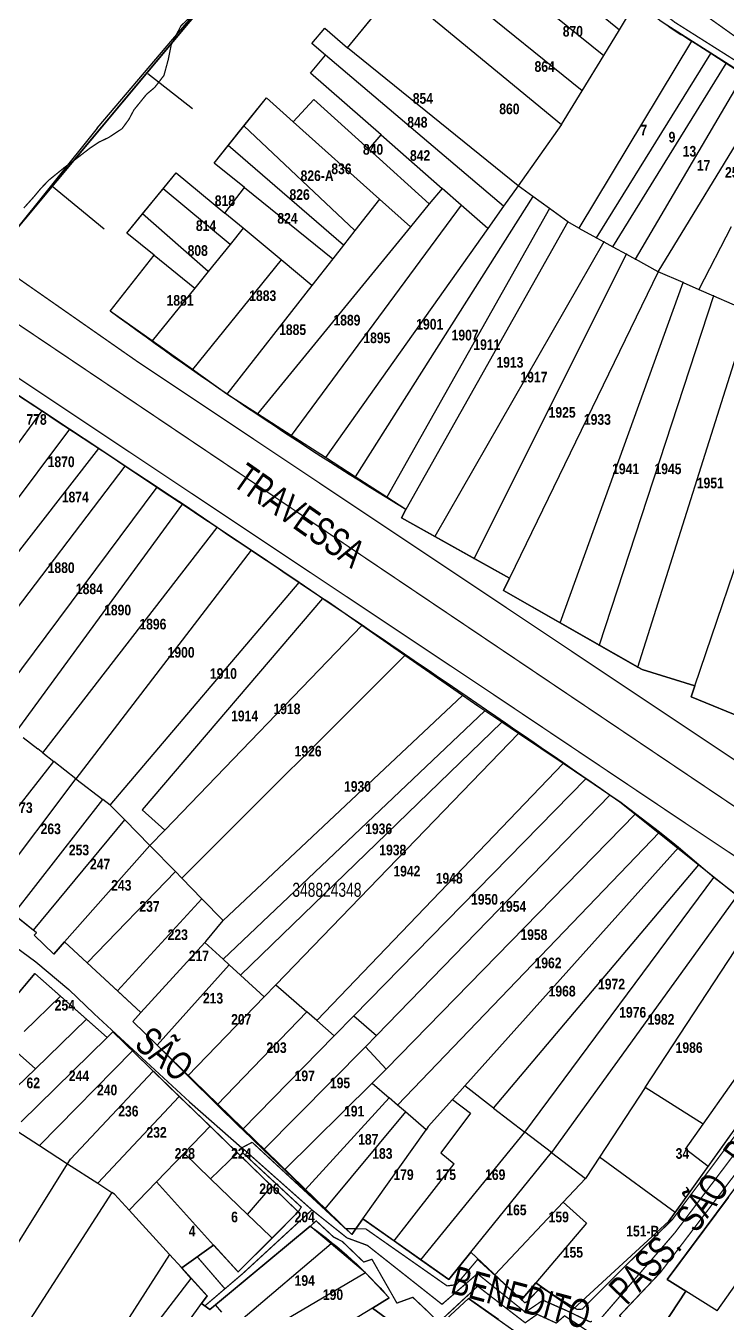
# Model space of a CAD drawing. Extents: x 203136 to 205923, y 4839890 to 4842982.
# Drawn here: x 203676.3 to 203775.7, y 4841450 to 4841632 of the extents above; entities that cross this region are included whole.
import ezdxf
from ezdxf.enums import TextEntityAlignment as Align

# ---------------------------------------------------------------- set-up
doc = ezdxf.new("R2010")
doc.units = 0
doc.header["$LTSCALE"] = 1.5
doc.header["$MEASUREMENT"] = 0
doc.linetypes.add('TRACO_25', pattern=[8, 3, -1, 1, -1, 1, -1])
for name, color, linetype in [('CD_MALHA_LOTES', 40, 'CONTINUOUS'), ('CD_TXT_QUADRA', 7, 'CONTINUOUS'), ('HD-CANAIS', 7, 'CONTINUOUS'), ('LM-LIM-SETOR-FISCAL', 7, 'CONTINUOUS'), ('RU-QUADRAS', 210, 'CONTINUOUS'), ('SV-EIXO-RUA-N-PAV', 6, 'CONTINUOUS'), ('SV-EIXO-RUA-PAV', 20, 'CONTINUOUS'), ('SV-ESTIVAS', 7, 'CONTINUOUS'), ('SV-RUA-PAVIM-S-GUIA-C-GUIA', 7, 'CONTINUOUS'), ('SV-TXT-RUA-N-PAV-S-GUIA-C-GUIA', 7, 'CONTINUOUS'), ('SV-TXT-RUA-PAV-S-GUIA-C-GUIA', 7, 'CONTINUOUS'), ('Th_NmrPort', 1, 'CONTINUOUS')]:
    doc.layers.add(name, color=color, linetype=linetype)
doc.styles.add('ARIAL', font='ARIAL.TTF')
doc.styles.get("Standard").update_dxf_attribs({"font": 'swisscbo.ttf'})
doc.linetypes.add('Limite', pattern='A,20,-3,[130,ltypeshp.shx,S=6.35,R=0,X=0,Y=0],-3,20', length=46)

msp = doc.modelspace()

# ---------------------------------------------------------------- linework, layer by layer
at = {"layer": 'CD_MALHA_LOTES', "linetype": 'Continuous'}
for p, q in [((203745.34, 4841643.8), (203760.44, 4841631.38)), ((203755.19, 4841622.75), (203732.14, 4841641.37)), ((203742.71, 4841640.33), (203758.23, 4841627.74)), ((203721.93, 4841628.84), (203728.81, 4841637.28)), ((203728.81, 4841637.28), (203752.24, 4841617.97)), ((203760.44, 4841631.38), (203762.84, 4841635.34)), ((203758.23, 4841627.74), (203760.44, 4841631.38)), ((203746.11, 4841609.29), (203721.93, 4841628.84)), ((203770.68, 4841629.8), (203754.71, 4841603.31)), ((203773.39, 4841628.04), (203770.68, 4841629.8)), ((203755.19, 4841622.75), (203758.23, 4841627.74)), ((203757.22, 4841601.92), (203773.39, 4841628.04)), ((203759.52, 4841600.65), (203775.59, 4841626.62)), ((203775.59, 4841626.62), (203773.39, 4841628.04)), ((203778.07, 4841625.03), (203775.59, 4841626.62)), ((203762.72, 4841598.89), (203778.07, 4841625.03)), ((203752.24, 4841617.97), (203755.19, 4841622.75)), ((203765.94, 4841597.11), (203781.57, 4841622.77)), ((203705.01, 4841615.02), (203707.24, 4841617.79)), ((203722.96, 4841602.95), (203707.24, 4841617.79)), ((203726.46, 4841607.4), (203714.2, 4841618.38)), ((203752.24, 4841617.97), (203746.11, 4841609.29)), ((203703, 4841612.52), (203705.01, 4841615.02)), ((203721.36, 4841600.91), (203705.01, 4841615.02)), ((203733.5, 4841606.73), (203724.95, 4841614.48)), ((203692.88, 4841605.34), (203695.77, 4841608.86)), ((203705.26, 4841600.99), (203695.77, 4841608.86)), ((203735.31, 4841608.94), (203733.5, 4841606.73)), ((203738.02, 4841606.57), (203735.31, 4841608.94)), ((203746.11, 4841609.29), (203744.03, 4841606.4)), ((203748.2, 4841607.79), (203746.11, 4841609.29)), ((203726.46, 4841607.4), (203722.96, 4841602.95)), ((203748.2, 4841607.79), (203723.01, 4841568.05)), ((203730.83, 4841603.48), (203726.46, 4841607.4)), ((203733.5, 4841606.73), (203730.83, 4841603.48)), ((203750.55, 4841606.07), (203748.2, 4841607.79)), ((203690.63, 4841602.61), (203692.88, 4841605.34)), ((203702.16, 4841597.15), (203692.88, 4841605.34)), ((203707.12, 4841603.28), (203704.53, 4841605.43)), ((203738.02, 4841606.57), (203713.92, 4841573.92)), ((203750.55, 4841606.07), (203727.47, 4841565.17)), ((203741.81, 4841603.26), (203738.02, 4841606.57)), ((203744.03, 4841606.4), (203741.81, 4841603.26)), ((203753.13, 4841604.18), (203750.55, 4841606.07)), ((203707.12, 4841603.28), (203705.26, 4841600.99)), ((203712.52, 4841598.8), (203707.12, 4841603.28)), ((203730.83, 4841603.48), (203709.14, 4841577.01)), ((203741.81, 4841603.26), (203718.77, 4841570.8)), ((203722.96, 4841602.95), (203721.36, 4841600.91)), ((203753.13, 4841604.18), (203730.19, 4841563.42)), ((203754.71, 4841603.31), (203753.13, 4841604.18)), ((203754.71, 4841603.31), (203757.22, 4841601.92)), ((203776.27, 4841603.48), (203771.72, 4841594.6)), ((203758.22, 4841601.37), (203734.29, 4841559.62)), ((203757.22, 4841601.92), (203758.22, 4841601.37)), ((203758.22, 4841601.37), (203759.52, 4841600.65)), ((203705.26, 4841600.99), (203702.16, 4841597.15)), ((203721.36, 4841600.91), (203719.82, 4841598.94)), ((203739.85, 4841556.5), (203761.43, 4841599.6)), ((203759.52, 4841600.65), (203761.43, 4841599.6)), ((203761.43, 4841599.6), (203762.72, 4841598.89)), ((203712.52, 4841598.8), (203699.92, 4841583.27)), ((203716.87, 4841595.18), (203712.52, 4841598.8)), ((203719.82, 4841598.94), (203716.87, 4841595.18)), ((203765.94, 4841597.11), (203762.72, 4841598.89)), ((203702.16, 4841597.15), (203700.26, 4841594.79)), ((203765.94, 4841597.11), (203744.85, 4841553.69)), ((203769.47, 4841595.58), (203765.94, 4841597.11)), ((203700.26, 4841594.79), (203694.22, 4841587.32)), ((203716.87, 4841595.18), (203704.82, 4841579.8)), ((203752.03, 4841547.39), (203769.47, 4841595.58)), ((203769.47, 4841595.58), (203771.72, 4841594.6)), ((203771.72, 4841594.6), (203773.78, 4841593.71)), ((203773.78, 4841593.71), (203757.57, 4841544.23)), ((203773.78, 4841593.71), (203778.98, 4841591.46)), ((203694.22, 4841587.32), (203688.26, 4841591.55)), ((203763.05, 4841541.11), (203778.98, 4841591.46)), ((203699.92, 4841583.27), (203694.22, 4841587.32)), ((203771.13, 4841538.44), (203787.87, 4841587.73)), ((203704.82, 4841579.8), (203699.92, 4841583.27)), ((203678.57, 4841577.41), (203673.48, 4841580.77)), ((203709.14, 4841577.01), (203704.82, 4841579.8)), ((203678.57, 4841577.41), (203674.08, 4841571.29)), ((203682.51, 4841574.81), (203678.57, 4841577.41)), ((203713.92, 4841573.92), (203709.14, 4841577.01)), ((203682.51, 4841574.81), (203673.38, 4841562.64)), ((203686.68, 4841572.06), (203682.51, 4841574.81)), ((203718.77, 4841570.8), (203713.92, 4841573.92)), ((203673.33, 4841554.93), (203686.68, 4841572.06)), ((203690.41, 4841569.6), (203686.68, 4841572.06)), ((203723.01, 4841568.05), (203718.77, 4841570.8)), ((203666.63, 4841538.36), (203690.41, 4841569.6)), ((203694.95, 4841566.61), (203690.41, 4841569.6)), ((203671.21, 4841534.81), (203694.95, 4841566.61)), ((203697.36, 4841565.02), (203694.95, 4841566.61)), ((203727.47, 4841565.17), (203723.01, 4841568.05)), ((203698.52, 4841564.24), (203697.36, 4841565.02)), ((203730.19, 4841563.42), (203727.47, 4841565.17)), ((203698.52, 4841564.24), (203674.91, 4841531.93)), ((203703.46, 4841560.91), (203698.52, 4841564.24)), ((203730.19, 4841563.42), (203729.55, 4841562.27)), ((203729.55, 4841562.27), (203734.29, 4841559.62)), ((203678.75, 4841528.95), (203703.46, 4841560.91)), ((203708.26, 4841557.67), (203703.46, 4841560.91)), ((203734.29, 4841559.62), (203739.85, 4841556.5)), ((203708.26, 4841557.67), (203683.43, 4841525.3)), ((203715.04, 4841553.11), (203708.26, 4841557.67)), ((203739.85, 4841556.5), (203744.85, 4841553.69)), ((203688.26, 4841521.54), (203715.04, 4841553.11)), ((203718.39, 4841550.85), (203715.04, 4841553.11)), ((203744.85, 4841553.69), (203744.01, 4841551.96)), ((203718.39, 4841550.85), (203692.83, 4841520.89)), ((203719.21, 4841550.3), (203718.39, 4841550.85)), ((203723.95, 4841547.01), (203719.21, 4841550.3)), ((203744.01, 4841551.96), (203752.03, 4841547.39)), ((203723.95, 4841547.01), (203696, 4841517.99)), ((203730.05, 4841542.76), (203723.95, 4841547.01)), ((203752.03, 4841547.39), (203757.57, 4841544.23)), ((203757.57, 4841544.23), (203763.05, 4841541.11)), ((203698.45, 4841511.19), (203730.05, 4841542.76)), ((203738.19, 4841537.1), (203730.05, 4841542.76)), ((203763.05, 4841541.11), (203763.68, 4841540.75)), ((203763.68, 4841540.75), (203771.13, 4841538.44)), ((203771.13, 4841538.44), (203770.61, 4841536.9)), ((203704.29, 4841505.22), (203738.19, 4841537.1)), ((203740.4, 4841535.57), (203738.19, 4841537.1)), ((203770.61, 4841536.9), (203778.7, 4841533.6)), ((203704.28, 4841499.72), (203741.36, 4841534.93)), ((203741.36, 4841534.93), (203740.4, 4841535.57)), ((203743.79, 4841533.29), (203741.36, 4841534.93)), ((203743.79, 4841533.29), (203706.76, 4841497.47)), ((203746.14, 4841531.7), (203743.79, 4841533.29)), ((203675.95, 4841531.12), (203678.03, 4841529.51)), ((203746.14, 4841531.7), (203711.76, 4841496.11)), ((203752.46, 4841527.45), (203746.14, 4841531.7)), ((203678.75, 4841528.95), (203678.03, 4841529.51)), ((203678.75, 4841528.95), (203680.29, 4841527.75)), ((203667.67, 4841511.65), (203680.29, 4841527.75)), ((203683.43, 4841525.3), (203680.29, 4841527.75)), ((203752.46, 4841527.45), (203717.56, 4841491.04)), ((203755.7, 4841525.26), (203752.46, 4841527.45)), ((203671.07, 4841508.91), (203683.32, 4841525.12)), ((203683.32, 4841525.12), (203683.43, 4841525.3)), ((203683.43, 4841525.3), (203687.24, 4841522.34)), ((203722.81, 4841491.7), (203755.7, 4841525.26)), ((203759.09, 4841522.98), (203755.7, 4841525.26)), ((203759.09, 4841522.98), (203726, 4841488.9)), ((203760.5, 4841522.03), (203759.09, 4841522.98)), ((203674.56, 4841506.1), (203687.24, 4841522.34)), ((203688.26, 4841521.54), (203687.24, 4841522.34)), ((203688.26, 4841521.54), (203688.43, 4841521.41)), ((203688.43, 4841521.41), (203690.33, 4841519.47)), ((203762.73, 4841520.31), (203760.5, 4841522.03)), ((203677.39, 4841503.83), (203690.33, 4841519.47)), ((203693.91, 4841515.82), (203690.33, 4841519.47)), ((203696, 4841517.99), (203692.83, 4841520.89)), ((203727.4, 4841484.14), (203762.73, 4841520.31)), ((203766.11, 4841517.7), (203762.73, 4841520.31)), ((203693.91, 4841515.82), (203696, 4841517.99)), ((203766.11, 4841517.7), (203729, 4841479.06)), ((203767.78, 4841516.41), (203766.11, 4841517.7)), ((203693.91, 4841515.82), (203681.81, 4841502.18)), ((203693.91, 4841515.82), (203697.51, 4841512.14)), ((203768.81, 4841515.53), (203767.78, 4841516.41)), ((203768.81, 4841515.53), (203738.52, 4841481.76)), ((203771.71, 4841513.07), (203768.81, 4841515.53)), ((203697.51, 4841512.14), (203685.02, 4841499.21)), ((203698.45, 4841511.19), (203697.51, 4841512.14)), ((203742.6, 4841478.63), (203771.71, 4841513.07)), ((203773.81, 4841511.28), (203771.71, 4841513.07)), ((203698.45, 4841511.19), (203701.28, 4841508.29)), ((203747.06, 4841475.21), (203773.81, 4841511.28)), ((203777.15, 4841508.73), (203773.81, 4841511.28)), ((203777.15, 4841508.73), (203750.82, 4841472.33)), ((203689.31, 4841495.24), (203701.28, 4841508.29)), ((203701.28, 4841508.29), (203704.29, 4841505.22)), ((203674.56, 4841506.1), (203677.39, 4841503.83)), ((203701.82, 4841502.23), (203704.29, 4841505.22)), ((203764.1, 4841481.55), (203780.35, 4841506.35)), ((203677.39, 4841503.83), (203677.85, 4841503.46)), ((203677.85, 4841503.46), (203677.52, 4841503.12)), ((203677.52, 4841503.12), (203680.28, 4841500.46)), ((203680.28, 4841500.46), (203681.81, 4841502.18)), ((203681.81, 4841502.18), (203685.02, 4841499.21)), ((203692.63, 4841492.16), (203701.69, 4841502.09)), ((203701.69, 4841502.09), (203701.82, 4841502.23)), ((203701.69, 4841502.09), (203704.28, 4841499.72)), ((203685.02, 4841499.21), (203689.31, 4841495.24)), ((203705.14, 4841498.94), (203704.28, 4841499.72)), ((203677.59, 4841497.7), (203673.07, 4841492.3)), ((203681.23, 4841494.48), (203677.59, 4841497.7)), ((203705.14, 4841498.94), (203694.92, 4841487.52)), ((203705.14, 4841498.94), (203706.76, 4841497.47)), ((203710.12, 4841494.41), (203706.76, 4841497.47)), ((203773.02, 4841470.37), (203792.73, 4841498)), ((203711.76, 4841496.11), (203710.12, 4841494.41)), ((203711.76, 4841496.11), (203716.17, 4841492.26)), ((203676.1, 4841489.46), (203681.23, 4841494.48)), ((203684.94, 4841491.21), (203681.23, 4841494.48)), ((203689.31, 4841495.24), (203692.63, 4841492.16)), ((203710.12, 4841494.41), (203699.29, 4841483.2)), ((203692.63, 4841492.16), (203691.49, 4841490.9)), ((203703.46, 4841479.08), (203716.17, 4841492.26)), ((203717.56, 4841491.04), (203716.17, 4841492.26)), ((203684.94, 4841491.21), (203677.68, 4841484.2)), ((203687.83, 4841488.65), (203684.94, 4841491.21)), ((203691.49, 4841490.9), (203694.92, 4841487.52)), ((203717.56, 4841491.04), (203720.04, 4841488.87)), ((203722.81, 4841491.7), (203720.04, 4841488.87)), ((203722.81, 4841491.7), (203726, 4841488.9)), ((203687.83, 4841488.65), (203675.66, 4841476.69)), ((203688.64, 4841489.44), (203687.83, 4841488.65)), ((203691.43, 4841486.74), (203688.64, 4841489.44)), ((203720.04, 4841488.87), (203707.02, 4841475.58)), ((203724.44, 4841487.33), (203726, 4841488.9)), ((203675.09, 4841486.51), (203677.68, 4841484.2)), ((203678.25, 4841473.33), (203691.43, 4841486.74)), ((203694.39, 4841483.86), (203691.43, 4841486.74)), ((203694.92, 4841487.52), (203699.29, 4841483.2)), ((203709.99, 4841472.73), (203724.44, 4841487.33)), ((203727.4, 4841484.14), (203724.44, 4841487.33)), ((203772.31, 4841476.35), (203779.85, 4841487.05)), ((203671.17, 4841477.91), (203677.68, 4841484.2)), ((203682.64, 4841471.39), (203694.39, 4841483.86)), ((203698.07, 4841480.29), (203694.39, 4841483.86)), ((203699.29, 4841483.2), (203703.46, 4841479.08)), ((203727.4, 4841484.14), (203725.4, 4841482.17)), ((203725.4, 4841482.17), (203712.96, 4841469.87)), ((203725.4, 4841482.17), (203727.83, 4841480.07)), ((203737.83, 4841481), (203736.79, 4841479.84)), ((203737.83, 4841481), (203738.52, 4841481.76)), ((203742.6, 4841478.63), (203738.52, 4841481.76)), ((203764.1, 4841481.55), (203757.62, 4841471.66)), ((203772.31, 4841476.35), (203764.1, 4841481.55)), ((203686.52, 4841467.98), (203698.07, 4841480.29)), ((203702.44, 4841476.06), (203698.07, 4841480.29)), ((203727.83, 4841480.07), (203715.89, 4841467.06)), ((203729, 4841479.06), (203727.83, 4841480.07)), ((203736.79, 4841479.84), (203733.35, 4841476)), ((203736.79, 4841479.84), (203739.34, 4841477.93)), ((203703.46, 4841479.08), (203706.58, 4841476)), ((203730.11, 4841478.09), (203718.69, 4841464.37)), ((203730.11, 4841478.09), (203729, 4841479.06)), ((203733.04, 4841475.56), (203730.11, 4841478.09)), ((203739.34, 4841477.93), (203735.12, 4841472.3)), ((203742.6, 4841478.63), (203747.06, 4841475.21)), ((203702.44, 4841476.06), (203698.74, 4841472.22)), ((203706.33, 4841472.28), (203702.44, 4841476.06)), ((203706.58, 4841476), (203707.02, 4841475.58)), ((203707.02, 4841475.58), (203709.99, 4841472.73)), ((203724.1, 4841462.94), (203733.04, 4841475.56)), ((203733.35, 4841476), (203733.04, 4841475.56)), ((203769.83, 4841472.83), (203772.31, 4841476.35)), ((203675.06, 4841475.39), (203678.25, 4841473.33)), ((203732.28, 4841457.15), (203747.06, 4841475.21)), ((203750.82, 4841472.33), (203747.06, 4841475.21)), ((203678.25, 4841473.33), (203682.24, 4841470.75)), ((203698.74, 4841472.22), (203694.84, 4841468.17)), ((203698.74, 4841472.22), (203702.49, 4841468.62)), ((203702.49, 4841468.62), (203706.33, 4841472.28)), ((203711.19, 4841467.56), (203706.33, 4841472.28)), ((203709.99, 4841472.73), (203712.96, 4841469.87)), ((203735.12, 4841472.3), (203737.05, 4841470.71)), ((203739.39, 4841458.22), (203750.82, 4841472.33)), ((203750.82, 4841472.33), (203755.62, 4841468.66)), ((203773.02, 4841470.37), (203769.83, 4841472.83)), ((203671.76, 4841453.97), (203682.24, 4841470.75)), ((203682.24, 4841470.75), (203682.64, 4841471.39)), ((203682.24, 4841470.75), (203686.52, 4841467.98)), ((203728.52, 4841459.81), (203737.05, 4841470.71)), ((203757.62, 4841471.66), (203755.73, 4841468.78)), ((203768.36, 4841463.84), (203757.62, 4841471.66)), ((203768.36, 4841463.84), (203773.02, 4841470.37)), ((203702.49, 4841468.62), (203707.74, 4841463.57)), ((203712.96, 4841469.87), (203715.89, 4841467.06)), ((203752.46, 4841465.31), (203755.62, 4841468.66)), ((203755.73, 4841468.78), (203755.62, 4841468.66)), ((203688.53, 4841466.67), (203655.61, 4841415.82)), ((203686.52, 4841467.98), (203688.53, 4841466.67)), ((203688.88, 4841466.45), (203688.53, 4841466.67)), ((203688.88, 4841466.45), (203690.97, 4841464.15)), ((203690.97, 4841464.15), (203694.84, 4841468.17)), ((203694.84, 4841468.17), (203702.94, 4841459.23)), ((203707.74, 4841463.57), (203711.19, 4841467.56)), ((203714.75, 4841464.11), (203711.19, 4841467.56)), ((203715.89, 4841467.06), (203718.69, 4841464.37)), ((203752.46, 4841465.31), (203742.79, 4841455.02)), ((203752.46, 4841465.31), (203755.78, 4841462.31)), ((203775.89, 4841466.01), (203767.21, 4841454.34)), ((203690.97, 4841464.15), (203696.68, 4841457.88)), ((203707.74, 4841463.57), (203710.96, 4841460.48)), ((203711.22, 4841460.22), (203714.93, 4841463.93)), ((203714.93, 4841463.93), (203714.75, 4841464.11)), ((203718.69, 4841464.37), (203722.51, 4841460.7)), ((203722.51, 4841460.7), (203724.1, 4841462.94)), ((203724.1, 4841462.94), (203728.52, 4841459.81)), ((203767.47, 4841462.6), (203768.36, 4841463.84)), ((203716.64, 4841461.89), (203703.2, 4841450.77)), ((203719.6, 4841459.4), (203716.64, 4841461.89)), ((203755.78, 4841462.31), (203748.61, 4841453.85)), ((203753.88, 4841450.16), (203767.47, 4841462.6)), ((203774.3, 4841449.9), (203782.51, 4841461.55)), ((203698.41, 4841455.98), (203702.94, 4841459.23)), ((203702.94, 4841459.23), (203706.41, 4841455.42)), ((203706.41, 4841455.42), (203711.22, 4841460.22)), ((203719.6, 4841459.4), (203706.8, 4841448.54)), ((203711.22, 4841460.22), (203710.96, 4841460.48)), ((203724.48, 4841455.28), (203719.6, 4841459.4)), ((203728.52, 4841459.81), (203732.28, 4841457.15)), ((203696.68, 4841457.88), (203685.03, 4841439.7)), ((203696.68, 4841457.88), (203698.41, 4841455.98)), ((203736.25, 4841454.35), (203739.39, 4841458.22)), ((203739.39, 4841458.22), (203742.79, 4841455.02)), ((203699.76, 4841454.49), (203698.41, 4841455.98)), ((203732.28, 4841457.15), (203736.25, 4841454.35)), ((203687.19, 4841438.13), (203699.76, 4841454.49)), ((203702.01, 4841452.02), (203699.76, 4841454.49)), ((203724.48, 4841455.28), (203707.89, 4841445.55)), ((203727.8, 4841451.73), (203724.48, 4841455.28)), ((203742.79, 4841455.02), (203746.58, 4841451.46)), ((203746.58, 4841451.46), (203748.61, 4841453.85)), ((203748.61, 4841453.85), (203753.88, 4841450.16)), ((203767.21, 4841454.34), (203769.84, 4841452.69)), ((203701.23, 4841450.94), (203702.01, 4841452.02)), ((203769.84, 4841452.69), (203764.68, 4841444.83)), ((203774.3, 4841449.9), (203769.84, 4841452.69)), ((203690.32, 4841435.84), (203701.23, 4841450.94)), ((203702.39, 4841450.1), (203701.23, 4841450.94)), ((203703.2, 4841450.77), (203702.39, 4841450.1)), ((203704.11, 4841449.71), (203703.2, 4841450.77)), ((203725.44, 4841450.29), (203711.36, 4841441.74)), ((203725.44, 4841450.29), (203727.8, 4841451.73)), ((203728.62, 4841447.95), (203725.44, 4841450.29)), ((203739.08, 4841451.67), (203733.94, 4841446.93)), ((203743.3, 4841448.67), (203739.08, 4841451.67))]:
    msp.add_line(p, q, dxfattribs=at)
msp.add_lwpolyline([(203762.84, 4841635.34, 0.0341164287), (203770.68, 4841629.8)], format="xyb", dxfattribs=at)
for points in [[(203716.85, 4841629.46), (203718.71, 4841631.62), (203721.93, 4841628.84)], [(203718.797836, 4841627.807421), (203716.85, 4841629.46)], [(203716.66, 4841625.26), (203718.797836, 4841627.807421)], [(203744.03, 4841606.4), (203718.797836, 4841627.807421)], [(203726.659675, 4841616.509614), (203716.66, 4841625.26)], [(203707.24, 4841617.79), (203710.42, 4841621.75), (203714.2, 4841618.38)], [(203714.2, 4841618.38), (203717.15, 4841621.54), (203724.95, 4841614.48)], [(203724.95, 4841614.48), (203726.659675, 4841616.509614)], [(203726.659675, 4841616.509614), (203735.31, 4841608.94)], [(203707.299196, 4841609.048949), (203703, 4841612.52)], [(203695.77, 4841608.86), (203697.65, 4841611.15), (203704.53, 4841605.43)], [(203704.53, 4841605.43), (203707.299196, 4841609.048949)], [(203707.299196, 4841609.048949), (203719.82, 4841598.94)], [(203694.487843, 4841599.477255), (203690.63, 4841602.61)], [(203688.26, 4841591.55), (203694.487843, 4841599.477255)], [(203694.487843, 4841599.477255), (203700.26, 4841594.79)]]:
    msp.add_lwpolyline(points, dxfattribs=at)
for p in [(203770.68, 4841629.8), (203773.39, 4841628.04), (203773.39, 4841628.04), (203775.59, 4841626.62), (203775.59, 4841626.62), (203757.22, 4841601.92), (203758.22, 4841601.37), (203761.43, 4841599.6), (203761.43, 4841599.6), (203762.72, 4841598.89), (203769.47, 4841595.58), (203769.47, 4841595.58), (203773.78, 4841593.71), (203773.78, 4841593.71), (203739.85, 4841556.5), (203744.85, 4841553.69), (203757.57, 4841544.23), (203763.05, 4841541.11), (203771.13, 4841538.44)]:
    msp.add_point(p, dxfattribs=at)
at = {"layer": 'HD-CANAIS', "const_width": 0.18}
msp.add_lwpolyline([(203699.597002, 4841633.191731), (203698.31, 4841631.97), (203696.933888, 4841629.305909), (203696.503161, 4841627.173639), (203695.9, 4841624.94), (203694.59, 4841623.24), (203693.427273, 4841622.260701), (203691.630603, 4841620.038385), (203690.921363, 4841618.693629), (203689.945324, 4841617.38154), (203688.045666, 4841616.134691), (203686.682215, 4841615.487795), (203685.40846, 4841614.633676), (203683.125961, 4841612.87444), (203681.909748, 4841611.989012), (203679.584241, 4841610.105575), (203678.41, 4841608.88), (203677.446937, 4841607.724147), (203676.03, 4841606.15)], dxfattribs=at)
at = {"layer": 'LM-LIM-SETOR-FISCAL', "linetype": 'Limite', "ltscale": 0.1, "flags": 128}
msp.add_lwpolyline([(203469.377234, 4841362.89061, 0.25, 0.25, 0), (203519.491753, 4841421.251163, 0.25, 0.25, 0), (203539.040039, 4841445.453803, 0.25, 0.25, 0), (203552.611299, 4841461.387824, 0.25, 0.25, 0), (203566.238133, 4841484.68956, 0.25, 0.25, 0), (203609.99, 4841529.19, 0.25, 0.25, 0), (203632, 4841555.03, 0.25, 0.25, 0), (203660.44, 4841587.64, 0.25, 0.25, 0), (203674.06, 4841602.04, 0.25, 0.25, 0), (203710.04, 4841645.13, 0.25, 0.25, 0), (203742.06, 4841682.63, 0.25, 0.25, 0), (203749.59, 4841692.3, 0.25, 0.25, 0), (203765.8, 4841714.59, 0.25, 0.25, 0), (203770.437717, 4841723.305383, 0.25, 0.25, 0), (203714.413653, 4841762.64358, 0.25, 0.25, 0), (203723.585168, 4841777.541949, 0.25, 0.25, 0), (203744.064325, 4841808.260684, 0.25, 0.25, 0), (203754.769339, 4841823.620052, 0.25, 0.25, 0), (203763.612611, 4841832.928759, 0.25, 0.25, 0), (203773.572638, 4841842.432366, 0.25, 0.25, 0), (203784.091768, 4841852.942481, 0.25, 0.25, 0), (203799.86552, 4841866.904972, 0.25, 0.25, 0), (203809.371409, 4841877.624378, 0.25, 0.25, 0), (203820.293068, 4841888.950542, 0.25, 0.25, 0), (203834.046268, 4841882.073942, 0.25, 0.25, 0), (204046.7661, 4842201.182221, 0.25, 0.25, 0), (204178.512752, 4842399.235913, 0.25, 0.25, 0), (204339.269682, 4842642.311478, 0.25, 0.25, 0), (204394.703106, 4842727.956118, 0.25, 0.25, 0), (204455.679872, 4842818.312599, 0.25, 0.25, 0), (204552.409898, 4842958.280115, 0.18, 0.18, 0), (204552.411197, 4842958.281995, 0.25, 0.25, 0), (204552.409898, 4842958.280115, 0.25, 0.25, 0), (204552.41, 4842958.28, 0.25, 0.25, 0), (204636.88, 4842865.48, 0.25, 0.25, 0), (204802.20702, 4842671.508044, 0.25, 0.25, 0), (204837.727029, 4842630.149129, 0.25, 0.25, 0), (205008.271732, 4842430.409897, 0.25, 0.25, 0), (205138.673959, 4842279.328213, 0.25, 0.25, 0), (205174.437256, 4842238.699161, 0.25, 0.25, 0), (205203.631784, 4842204.152303, 0.25, 0.25, 0), (205240.124945, 4842163.766539, 0.25, 0.25, 0), (205267.85, 4842136.34, 0.25, 0.25, 0), (205295.915353, 4842071.881893, 0.25, 0.25, 0), (205307.647026, 4842046.742594, 0.25, 0.25, 0), (205351.13, 4841954.04, 0.25, 0.25, 0), (205379.26, 4841896.27, 0.25, 0.25, 0), (205405.061808, 4841844.580735, 0.25, 0.25, 0), (205438.77, 4841777.24, 0.25, 0.25, 0), (205460.65, 4841701.79, 0.25, 0.25, 0), (205500.37, 4841613.55, 0.25, 0.25, 0), (205574.15, 4841463.73, 0.25, 0.25, 0), (205576.19, 4841458.65, 0.25, 0.25, 0), (205586.52, 4841433.19, 0.25, 0.25, 0), (205615.29, 4841364.14, 0.25, 0.25, 0), (205647.73668, 4841231.470751, 0.25, 0.25, 0), (205655.460047, 4841210.753747, 0.25, 0.25, 0), (205675.209194, 4841159.41187, 0.25, 0.25, 0), (205690.04619, 4841124.071091, 0.25, 0.25, 0), (205704.679922, 4841088.324092, 0.25, 0.25, 0), (205713.35, 4841065.22, 0.25, 0.25, 0), (205719.94, 4841049.35, 0.25, 0.25, 0), (205719.957412, 4841049.304741, 0, 0, 0), (205790.360912, 4840892.191443, 0, 0, 0)], format="xyseb", dxfattribs=at)
at = {"layer": 'RU-QUADRAS', "color": 6, "linetype": 'Continuous'}
for points in [[(203778.7, 4841533.6), (203770.61, 4841536.9), (203771.13, 4841538.44), (203763.68, 4841540.75), (203744.01, 4841551.96), (203744.85, 4841553.69), (203729.55, 4841562.27), (203730.19, 4841563.42, -0.0219002337), (203688.26, 4841591.55), (203694.49, 4841599.48), (203690.63, 4841602.61), (203697.65, 4841611.15), (203704.53, 4841605.43), (203707.3, 4841609.05), (203703, 4841612.52), (203710.42, 4841621.75), (203714.2, 4841618.38), (203717.15, 4841621.54), (203724.95, 4841614.48), (203726.66, 4841616.51), (203716.66, 4841625.26), (203718.8, 4841627.81), (203716.85, 4841629.46), (203718.71, 4841631.62), (203721.93, 4841628.84), (203735.84, 4841645.9)], [(203767.16, 4841632.09, -0.0110308756), (203816.41, 4841599.46), (203815.71, 4841598.3), (203846.32, 4841578.76), (203873.22, 4841557.91), (203974.08, 4841495.71)], [(203673.48, 4841580.77, -0.0063063156), (203760.5, 4841522.03), (203777.15, 4841508.73, 0.0381331584), (203792.73, 4841498), (203767.47, 4841462.6), (203753.88, 4841450.16), (203748.61, 4841453.85), (203746.58, 4841451.46), (203739.39, 4841458.22), (203736.25, 4841454.35), (203724.1, 4841462.94), (203722.51, 4841460.7), (203691.49, 4841490.9), (203692.63, 4841492.16), (203681.81, 4841502.18), (203680.28, 4841500.46), (203677.52, 4841503.12), (203677.85, 4841503.46), (203647.9, 4841527.58)], [(203667.29, 4841485.39), (203677.59, 4841497.7), (203687.84, 4841488.64), (203688.64, 4841489.44), (203714.93, 4841463.93), (203706.41, 4841455.42), (203702.94, 4841459.23), (203698.41, 4841455.98), (203702.01, 4841452.02), (203701.23, 4841450.94), (203702.39, 4841450.1), (203716.64, 4841461.89, -0.059270691), (203727.8, 4841451.73), (203725.44, 4841450.29), (203728.62, 4841447.95)]]:
    msp.add_lwpolyline(points, format="xyb", dxfattribs=at)
msp.add_lwpolyline([(203757.73, 4841434.23), (203769.84, 4841452.69), (203767.21, 4841454.34), (203797.93, 4841495.63), (203840.23, 4841466.62), (203841.69, 4841469.15), (203884.36, 4841440.05), (203870.24, 4841416.79), (203872.13, 4841415.71), (203886.23, 4841438.62), (203921.33, 4841414.85), (203921.55, 4841413.9), (203909.36, 4841394.28), (203906.5, 4841395.93), (203876.23, 4841351.42, -0.0072648846), (203785.39, 4841415.48), (203784.87, 4841414.69), (203773.63, 4841421.42), (203774.94, 4841423.43)], format="xyb", close=True, dxfattribs=at)
msp.add_lwpolyline([(203733.94, 4841446.93), (203739.08, 4841451.67), (203747.08, 4841445.99)], dxfattribs=at)
at = {"layer": 'SV-EIXO-RUA-N-PAV', "const_width": 0.18, "flags": 128}
for points in [[(203876.85268, 4841560.8106), (203791.21, 4841620.23), (203750.073811, 4841649.511317)], [(203813.375206, 4841391.7287), (203758.162468, 4841427.7022), (203757.219809, 4841430.5285), (203753.04519, 4841433.6239), (203759.239788, 4841443.1792), (203760.182446, 4841445.7362), (203757.882355, 4841448.902), (203768.326079, 4841460.987427), (203801.4345, 4841504.7594)], [(203706.95, 4841473.01), (203716.868414, 4841464.207001), (203721.829565, 4841460.243855), (203724.722359, 4841459.176466), (203735.303986, 4841450.822549), (203740.316336, 4841455.166586), (203747.109134, 4841449.7094), (203749.615116, 4841451.405736), (203752.957933, 4841449.934897), (203756.30075, 4841448.330345), (203757.882355, 4841448.902)], [(203701.694497, 4841450.60364), (203704.534231, 4841453.024304), (203707.070919, 4841455.186644), (203716.868414, 4841464.207001)], [(203704.534231, 4841453.024304), (203700.616042, 4841457.562701)]]:
    msp.add_lwpolyline(points, dxfattribs=at)
at = {"layer": 'SV-EIXO-RUA-PAV', "const_width": 0.18}
msp.add_lwpolyline([(204224.471994, 4841222.5113), (204157.571, 4841267.1472), (204108.1788, 4841300.106611), (204025.683567, 4841355.1418), (204011.381646, 4841364.762109), (203955.51211, 4841401.724634), (203932.166221, 4841417.194802), (203889.086681, 4841446.254719), (203801.4345, 4841504.7594), (203667.374003, 4841594.971104)], dxfattribs=at)
at = {"layer": 'SV-ESTIVAS'}
for points in [[(203686.45, 4841617.45), (203697.16, 4841630.06), (203710.06, 4841645.16), (203726.83, 4841664.72), (203733.89, 4841673.05), (203742.06, 4841682.63), (203749.59, 4841692.3), (203755.53, 4841699.55), (203762.65, 4841710.05), (203765.8, 4841714.59)], [(203693.63, 4841625.21), (203699.93, 4841620.27)], [(203686.45, 4841617.45), (203674.06, 4841602.04)], [(203679.95, 4841609.36), (203687.42, 4841603.18)], [(203620.92, 4841542.26), (203633.21, 4841532.66), (203644.08, 4841524.14), (203658.51, 4841513.37), (203670.15, 4841504.92), (203677.72, 4841499.33), (203682.42, 4841495.45), (203686.01, 4841491.99), (203699.51, 4841479.53), (203706.95, 4841473.01)]]:
    msp.add_lwpolyline(points, dxfattribs=at)
at = {"layer": 'SV-RUA-PAVIM-S-GUIA-C-GUIA', "linetype": 'Continuous', "const_width": 0.18, "flags": 128}
for points in [[(203979.59, 4841501.11), (203934.3, 4841529.33), (203933.02, 4841527.74), (203908.8, 4841543.39), (203883.34, 4841559.51), (203847.65, 4841584.28), (203827.44, 4841598.57), (203809.02, 4841610.93), (203792.34, 4841621.76), (203751.45, 4841651.67), (203748.7, 4841647.55), (203768.31, 4841632.46), (203790.08, 4841618.7), (203806.26, 4841607.56), (203821.04, 4841597.02), (203838.78, 4841585.13), (203858.63, 4841570.35), (203879.7, 4841555.57), (203929.42, 4841524.9), (203956.87, 4841507.69), (203973.25, 4841497.2), (203977.13, 4841493.7), (203977.34, 4841492.27)], [(203671.062749, 4841599.101325), (203692.11, 4841584.41), (203777.34, 4841527.57), (203836.87, 4841488.48), (203859.2, 4841473.43), (203867.93, 4841467.78)], [(203795.46, 4841501.9), (203770.46, 4841518.55), (203741.58, 4841537.91), (203704.7, 4841562.46), (203674.82, 4841582.36), (203663.38, 4841590.21), (203663.989532, 4841590.959551), (203663.631153, 4841591.352136)]]:
    msp.add_lwpolyline(points, dxfattribs=at)
at = {"layer": 'SV-RUA-PAVIM-S-GUIA-C-GUIA', "linetype": 'TRACO_25', "const_width": 0.18, "flags": 128}
for points in [[(203795.49, 4841501.82), (203795.59, 4841500.59), (203793.32, 4841497.56), (203776.97, 4841474.91), (203767.98, 4841462.87), (203763.27, 4841458.22), (203755.17, 4841450.15), (203754.47, 4841450.09), (203749.32, 4841453.24), (203747.34, 4841451.18), (203747.03, 4841451.06), (203740.36, 4841457.19), (203737.31, 4841453.6), (203736.02, 4841453.44), (203724.49, 4841461.52), (203721.649412, 4841461.532763), (203708.40424, 4841473.780808)], [(203800.58, 4841498.48), (203799.26, 4841498.55), (203798.5, 4841498.22), (203779.64, 4841472.93), (203766.27, 4841455.35), (203760.47, 4841449.22), (203762.39, 4841446.96), (203754.27, 4841434.22), (203756.17, 4841432.94), (203768.36, 4841425.18), (203808.418684, 4841397.643383)], [(203708.40424, 4841473.780808), (203706.95, 4841473.01), (203707.097299, 4841472.260232), (203715.360752, 4841464.602744), (203714.93, 4841463.93), (203711.22, 4841460.22), (203706.41, 4841455.42), (203702.94, 4841459.23), (203698.41, 4841455.98), (203699.76, 4841454.49), (203702.01, 4841452.02), (203701.23, 4841450.94), (203702.39, 4841450.1), (203703.22, 4841450.79), (203716.64, 4841461.89), (203717.464918, 4841462.652877), (203719.954213, 4841460.346124), (203721.16, 4841459.74)], [(203721.16, 4841459.74), (203724.2, 4841456.82), (203725.38, 4841457.2), (203728.91, 4841451), (203731.16, 4841451.82), (203733.63, 4841449.49), (203734.82, 4841448.25), (203740.36, 4841453.39), (203747.09, 4841448.21), (203748.8, 4841449.41), (203751.5, 4841448.17), (203752.67, 4841449.2), (203759.3, 4841444.83), (203751.84, 4841433.5), (203756.034616, 4841430.308401), (203754.26, 4841427.86), (203766.11, 4841419.82), (203805.538453, 4841394.044318)]]:
    msp.add_lwpolyline(points, dxfattribs=at)

# ---------------------------------------------------------------- texts
at = {"layer": 'CD_TXT_QUADRA', "linetype": 'Continuous', "style": 'ARIAL', "width": 0.7}
msp.add_text('348824348', height=2, dxfattribs=at).set_placement((203714.1, 4841508.56))
at = {"layer": 'SV-TXT-RUA-N-PAV-S-GUIA-C-GUIA', "style": 'ARIAL', "width": 0.7}
for s, rotation, p in [('SÃO   BENEDITO   RAMO', 54, (203771.368086, 4841460.794923)), ('SÃO', 321, (203691.529794, 4841487.353185)), ('PASS.', 46, (203761.490818, 4841450.55183)), ('BENEDITO', 345, (203736.3409, 4841452.4498))]:
    msp.add_text(s, height=4, rotation=rotation, dxfattribs=at).set_placement(p)
at = {"layer": 'SV-TXT-RUA-PAV-S-GUIA-C-GUIA', "style": 'ARIAL', "width": 0.7}
msp.add_text('TRAVESSA', height=4, rotation=325, dxfattribs=at).set_placement((203705.419365, 4841566.944427))
at = {"layer": 'Th_NmrPort', "color": 1}
for s, p in [('870', (203752.418554, 4841631.197271)), ('864', (203748.418554, 4841626.197271)), ('854', (203731.158554, 4841621.677271)), ('860', (203743.418554, 4841620.197271)), ('848', (203730.378554, 4841618.307271)), ('7', (203763.418554, 4841617.197271)), ('9', (203767.418554, 4841616.197271)), ('840', (203724.098554, 4841614.457271)), ('842', (203730.768554, 4841613.597271)), ('13', (203769.418554, 4841614.197271)), ('836', (203719.618554, 4841611.707271)), ('17', (203771.418554, 4841612.197271)), ('826-A', (203715.258554, 4841610.727271)), ('25', (203775.418554, 4841611.197271)), ('826', (203713.688554, 4841608.057271)), ('818', (203703.098554, 4841607.197271)), ('824', (203711.968554, 4841604.687271)), ('814', (203700.428554, 4841603.657271)), ('808', (203699.248554, 4841600.127271)), ('1883', (203707.988554, 4841593.727271)), ('1881', (203696.268554, 4841593.067271)), ('1889', (203719.918554, 4841590.267271)), ('1901', (203731.658554, 4841589.687271)), ('1885', (203712.218554, 4841588.917271)), ('1895', (203724.158554, 4841587.757271)), ('1907', (203736.668554, 4841588.147271)), ('1911', (203739.748554, 4841586.797271)), ('1913', (203743.018554, 4841584.297271)), ('1917', (203746.418554, 4841582.197271)), ('1925', (203750.418554, 4841577.197271)), ('778', (203676.418554, 4841576.197271)), ('1933', (203755.418554, 4841576.197271)), ('1870', (203679.418554, 4841570.197271)), ('1941', (203759.418554, 4841569.197271)), ('1945', (203765.418554, 4841569.197271)), ('1951', (203771.418554, 4841567.197271)), ('1874', (203681.418554, 4841565.197271)), ('1880', (203679.418554, 4841555.197271)), ('1884', (203683.418554, 4841552.197271)), ('1890', (203687.418554, 4841549.197271)), ('1896', (203692.418554, 4841547.197271)), ('1900', (203696.418554, 4841543.197271)), ('1910', (203702.418554, 4841540.197271)), ('1918', (203711.418554, 4841535.197271)), ('1914', (203705.418554, 4841534.197271)), ('1926', (203714.418554, 4841529.197271)), ('1930', (203721.418554, 4841524.197271)), ('273', (203674.418554, 4841521.197271)), ('263', (203678.418554, 4841518.197271)), ('1936', (203724.418554, 4841518.197271)), ('253', (203682.418554, 4841515.197271)), ('1938', (203726.418554, 4841515.197271)), ('247', (203685.418554, 4841513.197271)), ('1942', (203728.418554, 4841512.197271)), ('1948', (203734.418554, 4841511.197271)), ('243', (203688.418554, 4841510.197271)), ('1950', (203739.418554, 4841508.197271)), ('237', (203692.418554, 4841507.197271)), ('1954', (203743.418554, 4841507.197271)), ('223', (203696.418554, 4841503.197271)), ('1958', (203746.418554, 4841503.197271)), ('217', (203699.418554, 4841500.197271)), ('1962', (203748.418554, 4841499.197271)), ('1968', (203750.418554, 4841495.197271)), ('1972', (203757.418554, 4841496.197271)), ('254', (203680.418554, 4841493.197271)), ('213', (203701.418554, 4841494.197271)), ('207', (203705.418554, 4841491.197271)), ('1976', (203760.418554, 4841492.197271)), ('1982', (203764.418554, 4841491.197271)), ('203', (203710.418554, 4841487.197271)), ('1986', (203768.418554, 4841487.197271)), ('62', (203676.418554, 4841482.197271)), ('244', (203682.418554, 4841483.197271)), ('197', (203714.418554, 4841483.197271)), ('195', (203719.418554, 4841482.197271)), ('240', (203686.418554, 4841481.197271)), ('236', (203689.418554, 4841478.197271)), ('191', (203721.418554, 4841478.197271)), ('232', (203693.418554, 4841475.197271)), ('187', (203723.418554, 4841474.197271)), ('228', (203697.418554, 4841472.197271)), ('224', (203705.418554, 4841472.197271)), ('183', (203725.418554, 4841472.197271)), ('34', (203768.418554, 4841472.197271)), ('179', (203728.418554, 4841469.197271)), ('175', (203734.418554, 4841469.197271)), ('169', (203741.418554, 4841469.197271)), ('206', (203709.418554, 4841467.197271)), ('165', (203744.418554, 4841464.197271)), ('6', (203705.418554, 4841463.197271)), ('204', (203714.418554, 4841463.197271)), ('159', (203750.418554, 4841463.197271)), ('4', (203699.418554, 4841461.197271)), ('151-B', (203761.418554, 4841461.197271)), ('155', (203752.418554, 4841458.197271)), ('194', (203714.418554, 4841454.197271)), ('190', (203718.418554, 4841452.197271))]:
    msp.add_text(s, height=1.5, dxfattribs=at).set_placement(p, align=Align.MIDDLE_LEFT)

doc.saveas('drawing.dxf')
